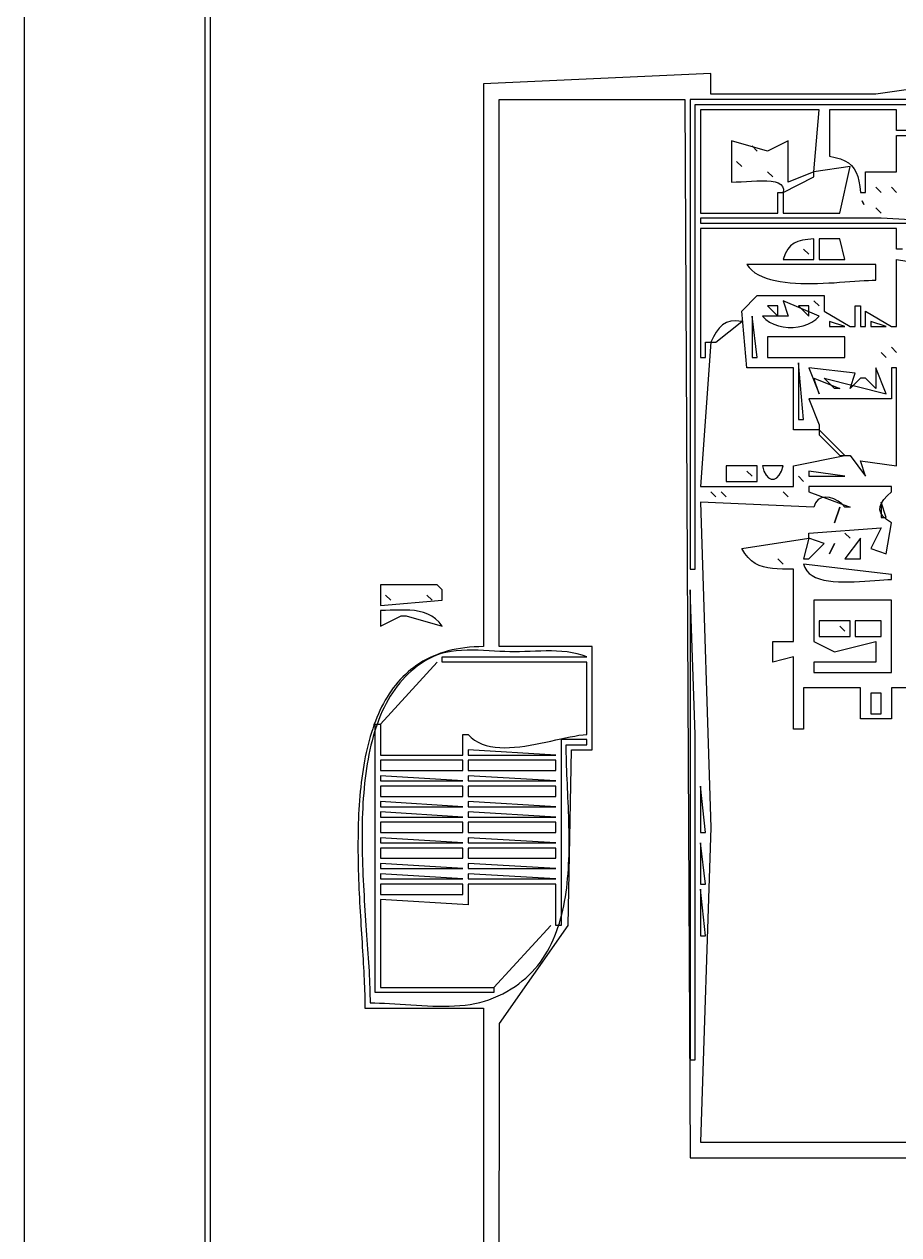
# Model space of a CAD drawing. Extents: x 0 to 1224, y 0 to 792.
# Drawn here: x 0 to 169.4, y 335.1 to 569.6 of the extents above; entities that cross this region are included whole.
import ezdxf

# ---------------------------------------------------------------- set-up
doc = ezdxf.new("R2010")
doc.units = 0
doc.layers.add('C7', color=7, linetype='CONTINUOUS')

msp = doc.modelspace()

# ---------------------------------------------------------------- linework, layer by layer
at = {"layer": 'C7'}
for points in [[(0, 792), (0, 0), (1224, 0), (1224, 792), (0, 792)], [(35, 774), (35, 17), (1206, 17), (1206, 774), (35, 774)], [(36, 773), (36, 18), (1205, 18), (1205, 773), (36, 773)], [(179, 558), (165, 556), (133, 556), (133, 560), (89, 558), (89, 449), (88.0596, 448.9863), (87.143, 448.946), (86.2498, 448.8793), (85.3797, 448.7867), (84.5324, 448.6686), (83.7076, 448.5253), (82.9052, 448.3574), (82.1246, 448.1651), (81.3658, 447.949), (80.6284, 447.7093), (79.9121, 447.4466), (79.2166, 447.1612), (78.5416, 446.8536), (77.8869, 446.524), (77.2522, 446.1731), (76.6372, 445.801), (76.0415, 445.4083), (75.465, 444.9954), (74.9073, 444.5627), (74.3681, 444.1105), (73.8472, 443.6393), (73.3443, 443.1495), (72.859, 442.6415), (72.3911, 442.1157), (71.9404, 441.5725), (71.5065, 441.0123), (71.0891, 440.4355), (70.6879, 439.8426), (70.3027, 439.2339), (69.9332, 438.6098), (69.5791, 437.9708), (69.2401, 437.3172), (68.916, 436.6495), (68.6063, 435.968), (68.3109, 435.2733), (68.0295, 434.5656), (67.7617, 433.8453), (67.5074, 433.113), (67.2661, 432.369), (67.0377, 431.6136), (66.8218, 430.8474), (66.6181, 430.0707), (66.4265, 429.2839), (66.2464, 428.4874), (66.0778, 427.6817), (65.9203, 426.8671), (65.7736, 426.044), (65.6374, 425.2129), (65.5115, 424.3742), (65.3956, 423.5282), (65.2893, 422.6754), (65.1924, 421.8162), (65.1046, 420.951), (65.0256, 420.0801), (64.9551, 419.2041), (64.8929, 418.3233), (64.8387, 417.438), (64.7921, 416.5488), (64.7529, 415.656), (64.7208, 414.7601), (64.6956, 413.8613), (64.6768, 412.9602), (64.6643, 412.0572), (64.6578, 411.1526), (64.6569, 410.2469), (64.6614, 409.3404), (64.671, 408.4336), (64.6854, 407.5269), (64.7044, 406.6207), (64.7275, 405.7154), (64.7547, 404.8114), (64.7855, 403.9091), (64.8197, 403.0088), (64.857, 402.1112), (64.8971, 401.2164), (64.9397, 400.325), (64.9846, 399.4373), (65.0314, 398.5537), (65.0799, 397.6747), (65.1297, 396.8006), (65.1807, 395.9319), (65.2324, 395.069), (65.2847, 394.2123), (65.3373, 393.3621), (65.3897, 392.5189), (65.4419, 391.6832), (65.4934, 390.8552), (65.544, 390.0354), (65.5934, 389.2243), (65.6414, 388.4221), (65.6876, 387.6294), (65.7317, 386.8465), (65.7735, 386.0739), (65.8127, 385.3119), (65.8489, 384.5609), (65.882, 383.8214), (65.9116, 383.0938), (65.9374, 382.3785), (65.9591, 381.6758), (65.9766, 380.9862), (65.9894, 380.3101), (65.9973, 379.6479), (66, 379), (89, 379), (89, 203)], [(92, 319), (92.05864, 376), (105.396606, 395), (106, 429), (110, 429), (110, 449), (92, 449), (92, 555), (128, 555), (129, 350), (215, 350)], [(129, 555), (129, 464), (130, 464), (130, 554), (194, 554), (173, 555), (129, 555)], [(131, 553), (131, 533), (146, 533), (146, 537), (147, 537), (147, 533), (158, 533), (160, 542), (153, 541), (154, 553), (131, 553)], [(156, 553), (156, 544), (157.1338, 543.7762), (158.1184, 543.4876), (158.9642, 543.1283), (159.6817, 542.6924), (160.2816, 542.174), (160.7744, 541.5672), (161.1705, 540.866), (161.4806, 540.0646), (161.7152, 539.157), (161.8848, 538.1375), (162, 537), (163, 537), (163, 541), (169, 541), (169, 548), (180, 548)], [(176, 549), (169, 549), (169, 553), (156, 553)], [(137, 547), (137, 539), (137.9181, 539.0169), (138.8931, 539.0593), (139.9028, 539.1147), (140.9252, 539.1705), (141.9382, 539.2143), (142.9199, 539.2335), (143.8482, 539.2156), (144.701, 539.148), (145.4564, 539.0184), (146.0922, 538.8141), (146.5866, 538.5226), (146.9173, 538.1314), (147.0624, 537.628), (147, 537), (153, 540), (153, 541), (148, 539), (148, 547), (144, 545), (137, 547)], [(141, 546), (142, 545), (141, 546)], [(138, 543), (139, 542), (138, 543)], [(144, 541), (145, 540), (144, 541)], [(165, 538), (166, 537), (165, 538)], [(168, 538), (169, 537), (168, 538)], [(162.333328, 535.333313), (162.666672, 534.666687), (162.333328, 535.333313)], [(165, 534), (166, 533), (165, 534)], [(131, 532), (131, 531), (183, 531), (166, 532), (131, 532)], [(131, 530), (131, 505), (132, 505), (132, 508), (133, 508), (131, 480), (149, 480), (149, 484), (159, 486), (160, 486), (163, 482), (162, 485), (169, 484), (169, 503), (168, 503), (168, 497), (152, 497), (154, 492), (154, 491), (149, 491), (149, 503), (140, 503), (139, 514), (142, 517), (155, 517), (155, 514), (160, 511), (161, 511), (161, 515), (162, 515), (162, 511), (163, 511), (163, 514), (168, 511), (169, 511), (169, 524), (175, 523)], [(170.1449, 526.0067), (169, 526), (169, 530), (131, 530)], [(147, 524), (153, 524), (153, 528), (151.8082, 527.8889), (150.7785, 527.7313), (149.8928, 527.4947), (149.1333, 527.147), (148.4822, 526.6559), (147.9215, 525.9892), (147.4334, 525.1146), (147, 524)], [(154, 528), (154, 524), (159, 524), (158, 528), (154, 528)], [(151, 526), (152, 525), (151, 526)], [(140, 523), (140.4398, 522.4185), (140.9609, 521.8982), (141.5575, 521.4363), (142.2244, 521.0295), (142.9559, 520.6749), (143.7467, 520.3696), (144.5911, 520.1104), (145.4837, 519.8944), (146.419, 519.7185), (147.3916, 519.5798), (148.3958, 519.4753), (149.4263, 519.4018), (150.4776, 519.3565), (151.544, 519.3362), (152.6203, 519.338), (153.7008, 519.3589), (154.78, 519.3958), (155.8526, 519.4458), (156.9129, 519.5058), (157.9555, 519.5729), (158.9749, 519.6439), (159.9657, 519.7159), (160.9222, 519.7859), (161.8391, 519.8508), (162.7108, 519.9077), (163.5318, 519.9535), (164.2967, 519.9853), (165, 520), (165, 523), (140, 523)], [(147, 516), (148, 513), (143, 513), (143.6426, 512.3813), (144.3871, 511.8657), (145.2147, 511.4532), (146.1071, 511.1439), (147.0457, 510.9377), (148.0121, 510.8345), (148.9877, 510.8345), (149.9541, 510.9377), (150.8927, 511.1439), (151.7851, 511.4532), (152.6128, 511.8657), (153.3572, 512.3813), (154, 513), (147, 516)], [(153, 516), (154, 515), (153, 516)], [(144, 515), (146, 513), (146, 515), (144, 515)], [(150, 515), (152, 513), (152, 515), (150, 515)], [(133, 508), (134, 508), (139, 512), (137.8562, 512.1374), (136.8744, 512.0561), (136.0299, 511.7742), (135.2978, 511.3102), (134.6534, 510.6824), (134.0722, 509.9092), (133.5293, 509.0089), (133, 508)], [(141, 513), (141, 505), (142, 505), (141, 513)], [(156, 512), (156, 511), (159, 511), (156, 512)], [(164, 512), (164, 511), (167, 511), (164, 512)], [(144, 509), (144, 505), (159, 505), (159, 509), (144, 509)], [(168, 507), (169, 506), (168, 507)], [(166, 506), (167, 505), (166, 506)], [(150, 504), (150, 493), (151, 493), (150, 504)], [(152, 503), (154, 498), (153, 501), (158, 499), (157, 499), (155, 501), (167, 498), (165, 503), (165, 499), (163, 501), (162, 501), (160, 499), (161, 502), (152, 503)], [(154, 491), (154, 490), (158, 486), (159, 486), (154, 491)], [(136, 484), (136, 481), (142, 481), (142, 484), (136, 484)], [(143, 484), (143.3078, 482.9756), (143.7181, 482.2073), (144.2016, 481.6952), (144.7289, 481.4391), (145.2709, 481.4391), (145.7982, 481.6952), (146.2817, 482.2073), (146.692, 482.9756), (147, 484), (143, 484)], [(140, 483), (141, 482), (140, 483)], [(150, 482), (151, 481), (150, 482)], [(152, 483), (152, 482), (159, 482), (152, 483)], [(171, 441), (168, 441), (168, 435), (162, 435), (162, 441), (151, 441), (151, 433), (149, 433), (149, 447), (145, 446), (145, 450), (149, 450), (149, 464), (147.9183, 464.0027), (146.8832, 464.0134), (145.8944, 464.0478), (144.9513, 464.1215), (144.0535, 464.2501), (143.2005, 464.4492), (142.392, 464.7345), (141.6274, 465.1215), (140.9064, 465.626), (140.2284, 466.2635), (139.5931, 467.0496), (139, 468), (152, 470), (151, 466), (152, 466), (155, 469), (152, 470), (152, 471), (166, 472), (164, 468), (167, 467), (168, 473), (167.0379, 473.6502), (166.3521, 474.281), (165.9273, 474.9022), (165.7481, 475.5242), (165.7992, 476.1571), (166.0652, 476.8109), (166.5309, 477.4959), (167.1809, 478.2222), (168, 479), (168, 480), (152, 480), (152, 479), (160, 476), (159, 476), (158.4062, 476.6576), (157.6824, 477.2092), (156.8764, 477.6298), (156.0362, 477.8944), (155.2097, 477.9779), (154.4449, 477.8553), (153.7897, 477.5014), (153.2921, 476.8913), (153, 476), (131, 477), (133, 414), (131, 353), (196, 353)], [(133, 479), (134, 478), (133, 479)], [(135, 479), (136, 478), (135, 479)], [(147, 479), (148, 478), (147, 479)], [(166, 477), (166, 474), (167, 474), (166, 477)], [(158, 476), (157, 473), (158, 476)], [(157, 469), (156, 467), (157, 469)], [(159, 471), (160, 470), (159, 471)], [(162, 470), (159, 466), (160, 466), (162, 466), (162, 470)], [(146, 466), (147, 465), (146, 466)], [(151, 465), (151.228, 464.3025), (151.5844, 463.7003), (152.0582, 463.187), (152.6383, 462.7564), (153.3134, 462.4022), (154.0727, 462.1181), (154.9048, 461.8978), (155.7989, 461.735), (156.7437, 461.6235), (157.7281, 461.5571), (158.7411, 461.5293), (159.7715, 461.534), (160.8083, 461.5648), (161.8404, 461.6155), (162.8566, 461.6799), (163.8459, 461.7515), (164.7972, 461.8242), (165.6993, 461.8917), (166.5412, 461.9476), (167.3118, 461.9858), (168, 462), (168, 463), (151, 465)], [(69, 461), (69, 457), (81, 458), (81, 460), (80, 461), (69, 461)], [(129, 460), (129, 369), (130, 369), (130, 432), (129, 460)], [(70, 459), (71, 458), (70, 459)], [(78, 459), (79, 458), (78, 459)], [(153, 458), (153, 450), (157, 448), (165, 450), (165, 446), (153, 446), (153, 444), (168, 444), (168, 458), (153, 458)], [(69, 456), (69, 453), (73, 455), (74, 455), (81, 453), (80.3629, 453.7729), (79.6744, 454.4088), (78.9389, 454.9204), (78.1608, 455.3206), (77.3445, 455.6221), (76.4943, 455.8376), (75.6146, 455.9799), (74.7099, 456.0619), (73.7844, 456.0961), (72.8426, 456.0956), (71.8889, 456.0729), (70.9276, 456.0409), (69.9632, 456.0123), (69, 456)], [(154, 454), (154, 451), (160, 451), (160, 454), (154, 454)], [(158, 453), (159, 452), (158, 453)], [(161, 454), (161, 451), (166, 451), (166, 454), (161, 454)], [(90, 380.6033), (90.9374, 380.9694), (91.8375, 381.3621), (92.7011, 381.7808), (93.5288, 382.2248), (94.3213, 382.6934), (95.0794, 383.1861), (95.8038, 383.7022), (96.4953, 384.2409), (97.1545, 384.8018), (97.7822, 385.3841), (98.3792, 385.9872), (98.946, 386.6104), (99.4836, 387.2532), (99.9925, 387.9148), (100.4735, 388.5946), (100.9274, 389.2919), (101.3548, 390.0062), (101.7566, 390.7368), (102.1333, 391.483), (102.4859, 392.2442), (102.8148, 393.0198), (103.121, 393.809), (103.4051, 394.6113), (103.6679, 395.426), (103.91, 396.2525), (104.1322, 397.09), (104.3353, 397.9381), (104.5199, 398.796), (104.6868, 399.663), (104.8367, 400.5386), (104.9703, 401.4221), (105.0884, 402.3128), (105.1917, 403.2102), (105.2808, 404.1134), (105.3567, 405.022), (105.4198, 405.9353), (105.4711, 406.8526), (105.5112, 407.7733), (105.5408, 408.6966), (105.5606, 409.6221), (105.5715, 410.549), (105.5741, 411.4768), (105.5691, 412.4046), (105.5573, 413.332), (105.5393, 414.2582), (105.516, 415.1827), (105.4881, 416.1047), (105.4562, 417.0236), (105.4211, 417.9388), (105.3835, 418.8497), (105.3442, 419.7555), (105.3039, 420.6557), (105.2632, 421.5496), (105.223, 422.4365), (105.1839, 423.3159), (105.1467, 424.187), (105.1121, 425.0492), (105.0809, 425.9019), (105.0537, 426.7444), (105.0313, 427.5762), (105.0144, 428.3964), (105.0037, 429.2046), (105, 430), (109, 430), (109, 431), (104, 431), (104, 395), (103, 395), (103, 403), (86, 403), (86, 399), (69, 400), (69, 383), (91, 383), (91, 382), (68, 382), (68, 434), (69, 434), (69, 428), (85, 428), (85, 432), (86, 432), (86.5939, 431.4019), (87.2458, 430.8942), (87.9513, 430.4716), (88.7061, 430.1286), (89.5058, 429.8601), (90.346, 429.6606), (91.2225, 429.5249), (92.131, 429.4476), (93.067, 429.4235), (94.0263, 429.4473), (95.0044, 429.5136), (95.9972, 429.6171), (97.0002, 429.7525), (98.0092, 429.9145), (99.0197, 430.0978), (100.0274, 430.2971), (101.0281, 430.507), (102.0173, 430.7223), (102.9908, 430.9376), (103.9442, 431.1477), (104.8732, 431.3472), (105.7734, 431.5307), (106.6405, 431.6931), (107.4702, 431.829), (108.2581, 431.933), (109, 432), (109, 446), (81, 446), (81, 447), (109, 447), (108.0815, 447.3413), (107.1352, 447.6123), (106.1649, 447.82), (105.1744, 447.9717), (104.1676, 448.0746), (103.1482, 448.1361), (102.1201, 448.1632), (101.087, 448.1633), (100.0529, 448.1435), (99.0216, 448.1111), (97.9968, 448.0733), (96.9823, 448.0374), (95.9821, 448.0105), (95, 448), (94.074, 448.0127), (93.1092, 448.0466), (92.1118, 448.0949), (91.0879, 448.1508), (90.0437, 448.2076), (88.9856, 448.2587), (87.9196, 448.2972), (86.8521, 448.3165), (85.7891, 448.3099), (84.737, 448.2706), (83.702, 448.1919), (82.6902, 448.067), (81.7079, 447.8894), (80.7613, 447.6521), (79.8566, 447.3486), (79, 446.9722), (78.266, 446.5854), (77.5577, 446.1726), (76.8746, 445.7342), (76.2164, 445.2708), (75.5827, 444.783), (74.9729, 444.2714), (74.3867, 443.7364), (73.8237, 443.1788), (73.2834, 442.599), (72.7655, 441.9976), (72.2694, 441.3751), (71.7949, 440.7322), (71.3414, 440.0695), (70.9085, 439.3874), (70.4959, 438.6865), (70.1031, 437.9675), (69.7297, 437.2308), (69.3753, 436.477), (69.0394, 435.7068), (68.7217, 434.9206), (68.4217, 434.1191), (68.139, 433.3027), (67.8731, 432.4722), (67.6238, 431.6279), (67.3904, 430.7706), (67.1727, 429.9007), (66.9702, 429.0189), (66.7825, 428.1256), (66.6091, 427.2216), (66.4497, 426.3072), (66.3038, 425.3831), (66.171, 424.4499), (66.0509, 423.5082), (65.9431, 422.5584), (65.8471, 421.6012), (65.7626, 420.6371), (65.6891, 419.6667), (65.6262, 418.6905), (65.5734, 417.7092), (65.5304, 416.7232), (65.4967, 415.7332), (65.472, 414.7398), (65.4557, 413.7434), (65.4476, 412.7447), (65.4471, 411.7441), (65.4538, 410.7424), (65.4674, 409.74), (65.4873, 408.7376), (65.5133, 407.7356), (65.5448, 406.7346), (65.5815, 405.7353), (65.6228, 404.7381), (65.6685, 403.7437), (65.7181, 402.7526), (65.7712, 401.7654), (65.8273, 400.7826), (65.886, 399.8049), (65.947, 398.8327), (66.0097, 397.8666), (66.0739, 396.9073), (66.139, 395.9552), (66.2046, 395.011), (66.2703, 394.0751), (66.3357, 393.1482), (66.4005, 392.2309), (66.464, 391.3237), (66.5261, 390.4271), (66.5861, 389.5418), (66.6438, 388.6682), (66.6986, 387.8071), (66.7502, 386.9588), (66.7981, 386.1241), (66.842, 385.3034), (66.8814, 384.4974), (66.9159, 383.7065), (66.945, 382.9314), (66.9684, 382.1726), (66.9857, 381.4308), (66.9963, 380.7063), (67, 380)], [(80, 446), (69, 434), (80, 446)], [(164, 440), (164, 436), (166, 436), (166, 440), (164, 440)], [(69, 427), (69, 425), (85, 425), (85, 427), (69, 427)], [(86, 429), (86, 428), (103, 428), (86, 429)], [(86, 427), (86, 425), (103, 425), (103, 427), (86, 427)], [(69, 424), (69, 423), (85, 423), (69, 424)], [(86, 424), (86, 423), (103, 423), (86, 424)], [(69, 422), (69, 420), (85, 420), (85, 422), (69, 422)], [(86, 422), (86, 420), (103, 420), (103, 422), (86, 422)], [(131, 422), (131, 413), (132, 413), (131, 422)], [(69, 419), (69, 418), (85, 418), (69, 419)], [(86, 419), (86, 418), (103, 418), (86, 419)], [(69, 417), (69, 416), (85, 416), (69, 417)], [(86, 417), (86, 416), (103, 416), (86, 417)], [(69, 415), (69, 413), (85, 413), (85, 415), (69, 415)], [(86, 415), (86, 413), (103, 413), (103, 415), (86, 415)], [(69, 412), (69, 411), (85, 411), (69, 412)], [(86, 412), (86, 411), (103, 411), (86, 412)], [(131, 411), (131, 403), (132, 403), (131, 411)], [(69, 410), (69, 408), (85, 408), (85, 410), (69, 410)], [(86, 410), (86, 408), (103, 408), (103, 410), (86, 410)], [(69, 407), (69, 406), (85, 406), (69, 407)], [(86, 407), (86, 406), (103, 406), (86, 407)], [(69, 405), (69, 404), (85, 404), (69, 405)], [(86, 405), (86, 404), (103, 404), (86, 405)], [(69, 403), (69, 401), (85, 401), (85, 403), (69, 403)], [(131, 402), (131, 393), (132, 393), (131, 402)], [(102, 395), (91, 383), (102, 395)], [(67, 380), (67.9073, 379.9904), (68.8442, 379.9636), (69.8078, 379.9225), (70.7949, 379.8701), (71.8026, 379.8092), (72.8278, 379.7429), (73.8675, 379.6739), (74.9187, 379.6053), (75.9783, 379.5399), (77.0433, 379.4807), (78.1106, 379.4306), (79.1773, 379.3925), (80.2403, 379.3694), (81.2966, 379.3641), (82.3431, 379.3797), (83.3768, 379.4189), (84.3947, 379.4848), (85.3937, 379.5803), (86.3708, 379.7082), (87.3231, 379.8716), (88.2474, 380.0733), (89.1407, 380.3162), (90, 380.6034)]]:
    msp.add_lwpolyline(points, dxfattribs=at)

doc.saveas('drawing.dxf')
